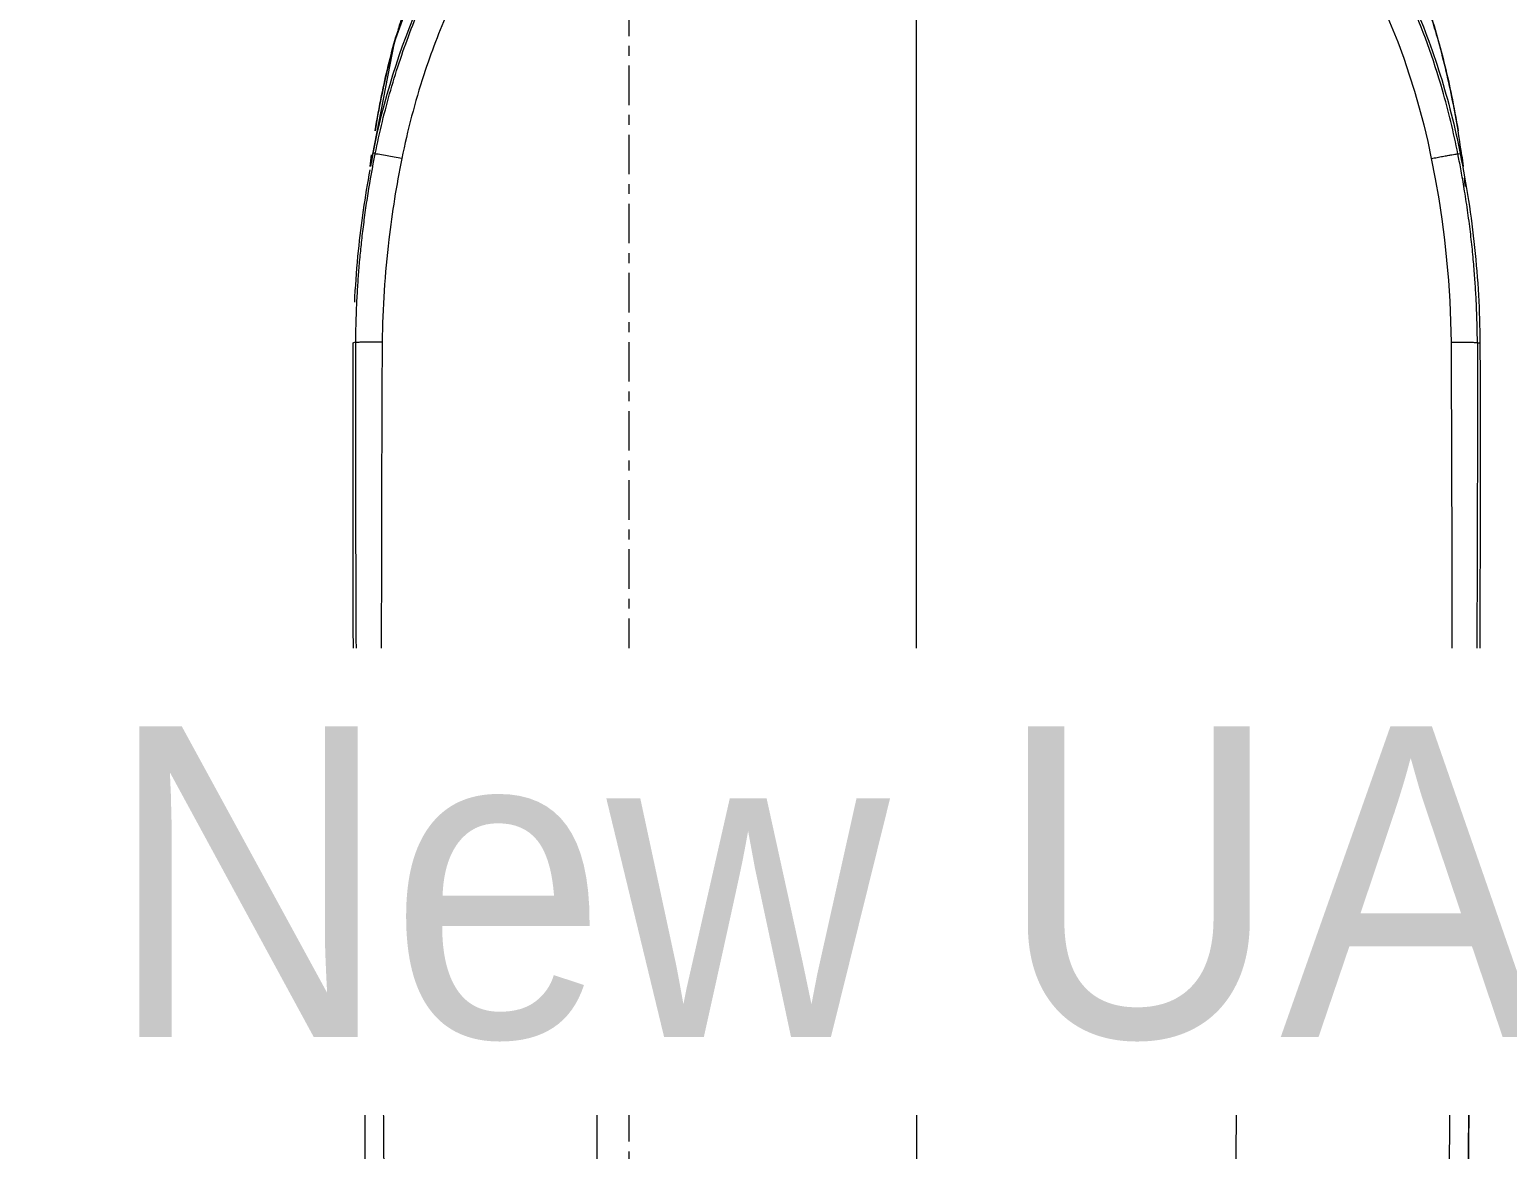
# Model space of a CAD drawing. Header units: millimetres. Extents: x -44657 to 28812, y -28146 to 16565.
# Drawn here: x -5501.4 to -5026, y -7329.2 to -6969 of the extents above; entities that cross this region are included whole.
import ezdxf

# ---------------------------------------------------------------- set-up
doc = ezdxf.new("R2010")
doc.units = ezdxf.units.MM
doc.linetypes.add('Grid Line', pattern=[22.225, 12.7, -3.175, 3.175, -3.175])
for name, color, linetype, lineweight in [('G-ANNO-TEXT', 231, 'Continuous', 5), ('G-IMPT', 8, 'Continuous', 5), ('P-SANR-FIXT', 6, 'Continuous', 5), ('S-GRID', 1, 'Continuous', 5)]:
    doc.layers.add(name, color=color, linetype=linetype, lineweight=lineweight)
doc.styles.add('Arial_6', font='arial.ttf', dxfattribs={"width": 0.9, "height": 100})

# ---------------------------------------------------------------- blocks, each defined once
blk = doc.blocks.new('GB_500_262_01_1_Abalona_WC_WH_700_Rimfree_ - GB_500_262_01_1_Abalona_WC_WH_700_Rimfree_-895928-NEW PROPOSED GROUND STOREY PLAN _White Box_')
at = {"layer": 'G-IMPT'}
blk.add_line((177.62, 268.21), (177.5, 198.72), dxfattribs=at)
at = {"layer": 'G-IMPT', "flags": 128}
for points in [[(0, 700), (30.93, 696.81), (61.22, 687.32), (90.17, 671.66), (116.67, 650.12), (138.71, 623.92), (155.48, 594.18), (168, 559.47), (175.79, 519.77), (175.8, 519.64)], [(144.15, 615.56), (159.63, 584.47), (166.9, 563.34)], [(171.86, 257.65), (171.71, 234.84), (171.38, 193.87), (170.96, 152.9), (170.49, 111.93), (170.2, 88)]]:
    blk.add_lwpolyline(points, dxfattribs=at)
at = {"layer": 'G-IMPT'}
for points, knots in [([(121.45, 645.22), (122, 644.64), (123.07, 643.5), (124.96, 641.42), (127.16, 638.92), (130.12, 635.41), (133.93, 630.62), (138.96, 623.72), (144.42, 615.31), (148.81, 607.64), (152, 601.49), (154.18, 597.03), (156.19, 592.66), (158.76, 586.72), (161.72, 579.21), (164.6, 570.89), (166.24, 565.58), (166.9, 563.34)], [0.5833333, 0.5833333, 0.5833333, 0.5833333, 0.59375, 0.6041667, 0.625, 0.6458333, 0.6666667, 0.6875, 0.7083333, 0.7291667, 0.7395833, 0.75, 0.7604167, 0.7708333, 0.7916667, 0.8125, 0.8275668, 0.8275668, 0.8275668, 0.8275668]), ([(-166.89, 563.34), (-166.24, 565.58), (-164.6, 570.9), (-161.99, 578.44), (-159.95, 583.7), (-159.04, 585.94)], [0.1724449, 0.1724449, 0.1724449, 0.1724449, 0.1875, 0.20833333, 0.22392253, 0.22392253, 0.22392253, 0.22392253]), ([(-161.02, 580.88), (-161.15, 580.53), (-162.42, 577.16), (-164.68, 570.69), (-168.46, 558.3), (-171.68, 545.08), (-173.55, 534.9), (-174.18, 531.07)], [0.7892487, 0.7892487, 0.7892487, 0.7892487, 0.7916667, 0.8125, 0.8333333, 0.875, 0.8999605, 0.8999605, 0.8999605, 0.8999605]), ([(-176.01, 518.03), (-175.82, 519.67), (-174.82, 527.67), (-172.42, 542), (-169.18, 555.4), (-167.15, 562.46), (-166.91, 563.3)], [0.07252378, 0.07252378, 0.07252378, 0.07252378, 0.08333333, 0.125, 0.16666667, 0.17235604, 0.17235604, 0.17235604, 0.17235604]), ([(166.91, 563.3), (167.15, 562.46), (169.18, 555.4), (171.77, 544.67), (173.6, 534.7), (174.19, 531.06)], [0.82764399, 0.82764399, 0.82764399, 0.82764399, 0.83333333, 0.875, 0.89895536, 0.89895536, 0.89895536, 0.89895536]), ([(174.18, 531.07), (173.55, 534.9), (171.68, 545.08), (169.23, 555.15), (167.46, 561.38)], [0.10003953, 0.10003953, 0.10003953, 0.10003953, 0.125, 0.16666667, 0.16666667, 0.16666667, 0.16666667]), ([(-177.96, 269.14), (-177.92, 260.25), (-177.64, 210.95), (-177.11, 150.58), (-176.48, 99.08), (-176.34, 88)], [0.4450569, 0.4450569, 0.4450569, 0.4450569, 0.5, 0.75, 0.8185423, 0.8185423, 0.8185423, 0.8185423]), ([(-170.19, 88), (-170.78, 136.94), (-171.44, 193.49), (-171.81, 250.04), (-171.86, 257.65)], [-0.8426816, -0.8426816, -0.8426816, -0.8426816, -0.4444444, -0.3825446, -0.3825446, -0.3825446, -0.3825446]), ([(-176.34, 88.03), (-176.47, 98.02), (-176.83, 127.64), (-177.34, 177.07), (-177.66, 218.55), (-177.79, 240.32), (-177.8, 241.98)], [0.1864385, 0.1864385, 0.1864385, 0.1864385, 0.25, 0.375, 0.5, 0.5103214, 0.5103214, 0.5103214, 0.5103214]), ([(0, 235.95), (0, 227.65), (0, 209.29), (0, 180.87), (0, 150.7), (0, 120.53), (0, 99.63), (0, 88.78), (0, 88)], [0.2416697, 0.2416697, 0.2416697, 0.2416697, 0.3333333, 0.4444444, 0.5555556, 0.6666667, 0.7777778, 0.786441, 0.786441, 0.786441, 0.786441]), ([(-102.07, 88), (-102.13, 96.46), (-102.4, 132.71), (-102.71, 180.07), (-102.9, 218.98), (-102.95, 230.1)], [-0.8067544, -0.8067544, -0.8067544, -0.8067544, -0.7222222, -0.4444444, -0.3333333, -0.3333333, -0.3333333, -0.3333333]), ([(102.95, 230.1), (102.86, 207.87), (102.67, 174.51), (102.38, 130.05), (102.2, 104.92), (102.09, 90.9), (102.07, 88)], [-0.6666667, -0.6666667, -0.6666667, -0.6666667, -0.4444444, -0.3333333, -0.2222222, -0.1932455, -0.1932455, -0.1932455, -0.1932455])]:
    blk.add_open_spline(points, degree=3, knots=knots, dxfattribs=at)
for points in [[(-175.32, 523.38), (-175.49, 522.13), (-175.65, 520.88), (-175.81, 519.63)], [(175.81, 519.63), (175.65, 520.88), (175.49, 522.13), (175.32, 523.38)], [(175.39, 522.97), (175.54, 521.85), (175.69, 520.74), (175.82, 519.63)], [(-176.53, 513.21), (-176.44, 514.1), (-176.35, 514.98), (-176.26, 515.87)], [(-176.2, 516.21), (-176.31, 515.22), (-176.42, 514.23), (-176.52, 513.24)], [(-102.95, 230.1), (-102.97, 233.65), (-102.98, 237.2), (-103, 240.75)], [(0, 240.44), (0, 239.98), (0, 239.53), (0, 239.08)], [(0, 238), (0, 237.57), (0, 237.13), (0, 236.69)], [(103, 241.81), (102.99, 237.91), (102.97, 234), (102.95, 230.1)]]:
    blk.add_open_spline(points, degree=3, dxfattribs=at)
blk = doc.blocks.new('GB_500_262_01_1_Abalona_WC_WH_700_Rimfree_ - GB_500_262_01_1_Abalona_WC_WH_700_Rimfree_-934798-NEW PROPOSED GROUND STOREY PLAN _White Box_')
at = {"extrusion": (0, 0, -1), "zscale": -1, "rotation": 180}
blk.add_blockref('GB_500_262_01_1_Abalona_WC_WH_700_Rimfree_ - GB_500_262_01_1_Abalona_WC_WH_700_Rimfree_-895928-NEW PROPOSED GROUND STOREY PLAN _White Box_', (0, 0), dxfattribs=at)
blk = doc.blocks.new('geberit-500-340-01-1-abalona-seats-roundee-cistern-seats-rfa - GB_500_3xx_01_1_Abalona_Seats-896034-NEW PROPOSED GROUND STOREY PLAN _White Box_')
at = {"layer": 'G-IMPT'}
for p, q in [((165.56, 273.44), (167.45, 273.81)), ((167.45, 273.81), (169.22, 274.14)), ((169.22, 274.14), (170.8, 274.43)), ((170.8, 274.43), (172.12, 274.66)), ((-180.39, 214.2), (-181.22, 214.21)), ((-172.08, 39.03), (-173.81, 39)), ((168.13, 21.79), (170.3, 27.3)), ((165.17, 16.7), (168.13, 21.79)), ((147.11, 2.19), (152.34, 4.82)), ((141.56, 0.29), (147.11, 2.19)), ((-103.96, -10.71), (-146.38, -5.35)), ((88, -7.88), (88, -8.74)), ((101.74, -7.32), (101.74, -7.88)), ((103.96, -10.71), (146.38, -5.35)), ((-87.5, -10.75), (-87.5, -10)), ((-87.5, -10.75), (-73.77, -10.75)), ((-73.77, -10.75), (-77.41, -10.75)), ((87.5, -10.75), (73.77, -10.75)), ((87.5, -10.55), (87.5, -10.75))]:
    blk.add_line(p, q, dxfattribs=at)
at = {"layer": 'G-IMPT', "flags": 128}
for points in [[(-150.52, 321.27), (-152.7, 316.13), (-154.75, 310.94), (-156.68, 305.7), (-158.48, 300.42), (-160.16, 295.1), (-161.7, 289.73), (-163.12, 284.33), (-164.41, 278.9), (-165.56, 273.44)], [(-174.12, 274.91), (-174.48, 274.98), (-174.85, 275.06)], [(-165.56, 273.44), (-166.82, 266.95), (-167.95, 260.44), (-168.93, 253.91), (-169.77, 247.35), (-170.48, 240.79), (-171.05, 234.2), (-171.48, 227.61), (-171.76, 221.01), (-171.91, 214.4)], [(172.12, 274.66), (173.14, 274.82), (173.82, 274.9), (174.12, 274.91)], [(-180.73, 35.16), (-180.22, 36.97), (-179.71, 38.79)], [(-176.81, 38.94), (-177.97, 38.9), (-178.86, 38.86), (-179.45, 38.82), (-179.71, 38.79)], [(-173.81, 39), (-175.4, 38.97), (-176.81, 38.94)], [(170.3, 27.3), (171.61, 33.1), (172.08, 39.03)], [(172.08, 39.03), (173.81, 39), (175.4, 38.97)], [(175.4, 38.97), (176.81, 38.94), (177.97, 38.9), (178.87, 38.86), (179.45, 38.82), (179.71, 38.79)], [(179.71, 38.79), (180.22, 36.97), (180.73, 35.16)], [(152.34, 4.82), (157.16, 8.14), (161.47, 12.12), (165.17, 16.7)], [(-141.53, -3.15), (-141.74, -2.81), (-141.85, -2.25), (-141.86, -1.5), (-141.76, -0.63), (-141.56, 0.29)], [(141.53, -3.15), (141.74, -2.81), (141.85, -2.25), (141.86, -1.5), (141.76, -0.63), (141.56, 0.29)], [(-141.53, -3.15), (-141.61, -3.44), (-141.7, -3.74), (-141.78, -4.03), (-141.87, -4.32), (-141.95, -4.62), (-142.04, -4.91)], [(141.53, -3.15), (141.61, -3.44), (141.7, -3.74), (141.78, -4.03), (141.87, -4.32), (141.95, -4.62), (142.04, -4.91), (142.12, -5.2), (142.21, -5.5), (142.29, -5.79)], [(-142.12, -5.2), (-142.21, -5.5), (-142.29, -5.79)], [(-103.92, -10.49), (-103.83, -9.54), (-103.74, -8.6)], [(-88, -9.49), (-88, -10.04), (-88, -10.25)], [(101.74, -8.44), (66.85, -11.32), (31.74, -12.5)], [(88, -9.42), (88, -10.1), (88, -10.25), (88, -10.25)], [(88, -10.25), (88, -10.04), (88, -9.49)], [(102.71, -8.39), (102.66, -7.91), (102.6, -7.44)], [(103.74, -7.39), (103.74, -8), (103.74, -8.6)], [(103.74, -8.6), (103.83, -9.54), (103.92, -10.49)], [(-88, -10.25), (-88, -10.14), (-88, -9.76)], [(-88, -10.25), (-88, -10.13), (-88, -9.8)], [(-88, -10.25), (-88, -10.25), (-88, -10.26), (-88, -10.26), (-88, -10.27), (-88, -10.27), (-88, -10.27), (-88, -10.28), (-88, -10.28), (-88, -10.29), (-88, -10.29), (-88, -10.29), (-88, -10.3), (-88, -10.3), (-88, -10.31), (-88, -10.31), (-88, -10.31), (-87.99, -10.32), (-87.99, -10.32), (-87.99, -10.33), (-87.99, -10.33), (-87.99, -10.33), (-87.99, -10.34), (-87.99, -10.34), (-87.99, -10.35), (-87.99, -10.35), (-87.99, -10.35), (-87.99, -10.36), (-87.99, -10.36), (-87.99, -10.37), (-87.98, -10.37), (-87.98, -10.37), (-87.98, -10.38), (-87.98, -10.38), (-87.98, -10.38), (-87.98, -10.39), (-87.98, -10.39), (-87.98, -10.4), (-87.98, -10.4), (-87.97, -10.4), (-87.97, -10.41), (-87.97, -10.41), (-87.97, -10.42), (-87.97, -10.42), (-87.97, -10.42), (-87.97, -10.43), (-87.96, -10.43), (-87.96, -10.43), (-87.96, -10.44), (-87.96, -10.44), (-87.96, -10.44), (-87.96, -10.45), (-87.96, -10.45), (-87.95, -10.46), (-87.95, -10.46), (-87.95, -10.46), (-87.95, -10.47), (-87.95, -10.47), (-87.94, -10.47), (-87.94, -10.48), (-87.94, -10.48), (-87.94, -10.48), (-87.94, -10.49), (-87.94, -10.49), (-87.93, -10.5), (-87.93, -10.5), (-87.93, -10.5), (-87.93, -10.51), (-87.93, -10.51), (-87.92, -10.51), (-87.92, -10.52), (-87.92, -10.52), (-87.92, -10.52), (-87.92, -10.53), (-87.91, -10.53), (-87.91, -10.53), (-87.91, -10.54), (-87.91, -10.54), (-87.9, -10.54), (-87.9, -10.55), (-87.9, -10.55), (-87.9, -10.55), (-87.89, -10.56), (-87.89, -10.56), (-87.89, -10.56), (-87.89, -10.57), (-87.88, -10.57), (-87.88, -10.57), (-87.88, -10.57), (-87.88, -10.58), (-87.87, -10.58), (-87.87, -10.58), (-87.87, -10.59), (-87.87, -10.59), (-87.86, -10.59), (-87.86, -10.6), (-87.86, -10.6), (-87.85, -10.6), (-87.85, -10.6), (-87.85, -10.61), (-87.85, -10.61), (-87.84, -10.61), (-87.84, -10.62), (-87.84, -10.62), (-87.83, -10.62), (-87.83, -10.62), (-87.83, -10.63), (-87.83, -10.63), (-87.82, -10.63), (-87.82, -10.63), (-87.82, -10.64), (-87.81, -10.64), (-87.81, -10.64), (-87.81, -10.64), (-87.8, -10.65), (-87.8, -10.65), (-87.8, -10.65), (-87.79, -10.65), (-87.79, -10.66), (-87.79, -10.66), (-87.78, -10.66), (-87.78, -10.66), (-87.78, -10.66), (-87.77, -10.67), (-87.77, -10.67), (-87.77, -10.67), (-87.76, -10.67), (-87.76, -10.68), (-87.76, -10.68), (-87.75, -10.68), (-87.75, -10.68), (-87.75, -10.68), (-87.74, -10.69), (-87.74, -10.69), (-87.74, -10.69), (-87.73, -10.69), (-87.73, -10.69), (-87.72, -10.69), (-87.72, -10.7), (-87.72, -10.7), (-87.71, -10.7), (-87.71, -10.7), (-87.71, -10.7), (-87.7, -10.7), (-87.7, -10.71), (-87.7, -10.71), (-87.69, -10.71), (-87.69, -10.71), (-87.68, -10.71), (-87.68, -10.71), (-87.68, -10.72), (-87.67, -10.72), (-87.67, -10.72), (-87.67, -10.72), (-87.66, -10.72), (-87.66, -10.72), (-87.65, -10.72), (-87.65, -10.72), (-87.65, -10.73), (-87.64, -10.73), (-87.64, -10.73), (-87.63, -10.73), (-87.63, -10.73), (-87.63, -10.73), (-87.62, -10.73), (-87.62, -10.73), (-87.62, -10.73), (-87.61, -10.74), (-87.61, -10.74), (-87.6, -10.74), (-87.6, -10.74), (-87.6, -10.74), (-87.59, -10.74), (-87.59, -10.74), (-87.58, -10.74), (-87.58, -10.74), (-87.58, -10.74), (-87.57, -10.74), (-87.57, -10.74), (-87.56, -10.75), (-87.56, -10.75), (-87.56, -10.75), (-87.55, -10.75), (-87.55, -10.75)], [(-87.55, -10.75), (-87.55, -10.75), (-87.56, -10.75), (-87.56, -10.75), (-87.56, -10.75), (-87.57, -10.74), (-87.57, -10.74), (-87.58, -10.74), (-87.58, -10.74), (-87.58, -10.74), (-87.59, -10.74), (-87.59, -10.74), (-87.6, -10.74), (-87.6, -10.74), (-87.6, -10.74), (-87.61, -10.74), (-87.61, -10.74), (-87.62, -10.74), (-87.62, -10.73), (-87.62, -10.73), (-87.63, -10.73), (-87.63, -10.73), (-87.63, -10.73), (-87.64, -10.73), (-87.64, -10.73), (-87.65, -10.73), (-87.65, -10.73), (-87.65, -10.72), (-87.66, -10.72), (-87.66, -10.72), (-87.67, -10.72), (-87.67, -10.72), (-87.67, -10.72), (-87.68, -10.72), (-87.68, -10.71), (-87.68, -10.71), (-87.69, -10.71), (-87.69, -10.71), (-87.7, -10.71), (-87.7, -10.71), (-87.7, -10.71), (-87.71, -10.7), (-87.71, -10.7), (-87.71, -10.7), (-87.72, -10.7), (-87.72, -10.7), (-87.72, -10.69), (-87.73, -10.69), (-87.73, -10.69), (-87.74, -10.69), (-87.74, -10.69), (-87.74, -10.69), (-87.75, -10.68), (-87.75, -10.68), (-87.75, -10.68), (-87.76, -10.68), (-87.76, -10.68), (-87.76, -10.67), (-87.77, -10.67), (-87.77, -10.67), (-87.77, -10.67), (-87.78, -10.67), (-87.78, -10.66), (-87.78, -10.66), (-87.79, -10.66), (-87.79, -10.66), (-87.79, -10.65), (-87.8, -10.65), (-87.8, -10.65), (-87.8, -10.65), (-87.81, -10.64), (-87.81, -10.64), (-87.81, -10.64), (-87.82, -10.64), (-87.82, -10.63), (-87.82, -10.63), (-87.83, -10.63), (-87.83, -10.63), (-87.83, -10.62), (-87.83, -10.62), (-87.84, -10.62), (-87.84, -10.62), (-87.84, -10.61), (-87.85, -10.61), (-87.85, -10.61), (-87.85, -10.6), (-87.85, -10.6), (-87.86, -10.6), (-87.86, -10.6), (-87.86, -10.59), (-87.87, -10.59), (-87.87, -10.59), (-87.87, -10.58), (-87.87, -10.58), (-87.88, -10.58), (-87.88, -10.58), (-87.88, -10.57), (-87.88, -10.57), (-87.89, -10.57), (-87.89, -10.56), (-87.89, -10.56), (-87.89, -10.56), (-87.9, -10.55), (-87.9, -10.55), (-87.9, -10.55), (-87.9, -10.54), (-87.91, -10.54), (-87.91, -10.54), (-87.91, -10.53), (-87.91, -10.53), (-87.92, -10.53), (-87.92, -10.52), (-87.92, -10.52), (-87.92, -10.52), (-87.92, -10.51), (-87.93, -10.51), (-87.93, -10.51), (-87.93, -10.5), (-87.93, -10.5), (-87.93, -10.5), (-87.94, -10.49), (-87.94, -10.49), (-87.94, -10.49), (-87.94, -10.48), (-87.94, -10.48), (-87.94, -10.47), (-87.95, -10.47), (-87.95, -10.47), (-87.95, -10.46), (-87.95, -10.46), (-87.95, -10.46), (-87.96, -10.45), (-87.96, -10.45), (-87.96, -10.45), (-87.96, -10.44), (-87.96, -10.44), (-87.96, -10.43), (-87.96, -10.43), (-87.97, -10.43), (-87.97, -10.42), (-87.97, -10.42), (-87.97, -10.42), (-87.97, -10.41), (-87.97, -10.41), (-87.97, -10.4), (-87.98, -10.4), (-87.98, -10.4), (-87.98, -10.39), (-87.98, -10.39), (-87.98, -10.38), (-87.98, -10.38), (-87.98, -10.38), (-87.98, -10.37), (-87.98, -10.37), (-87.99, -10.37), (-87.99, -10.36), (-87.99, -10.36), (-87.99, -10.35), (-87.99, -10.35), (-87.99, -10.35), (-87.99, -10.34), (-87.99, -10.34), (-87.99, -10.33), (-87.99, -10.33), (-87.99, -10.33), (-87.99, -10.32), (-87.99, -10.32), (-88, -10.31), (-88, -10.31), (-88, -10.31), (-88, -10.3), (-88, -10.3), (-88, -10.29), (-88, -10.29), (-88, -10.29), (-88, -10.28), (-88, -10.28), (-88, -10.27), (-88, -10.27), (-88, -10.27), (-88, -10.26), (-88, -10.26), (-88, -10.25), (-88, -10.25)], [(-31.76, -12.5), (-31.75, -11.77), (-31.74, -11.04)], [(0, -12.8), (0, -12.06), (0, -11.32)], [(31.74, -11.04), (31.75, -11.77), (31.76, -12.5)], [(87.5, -10.01), (87.5, -10.56), (87.5, -10.75)], [(87.5, -10.75), (87.5, -10.75), (87.51, -10.75), (87.51, -10.75), (87.52, -10.75), (87.52, -10.75), (87.52, -10.75), (87.53, -10.75), (87.53, -10.75), (87.54, -10.75), (87.54, -10.75), (87.54, -10.75), (87.55, -10.75), (87.55, -10.75), (87.56, -10.75), (87.56, -10.75), (87.56, -10.75), (87.57, -10.74), (87.57, -10.74), (87.58, -10.74), (87.58, -10.74), (87.58, -10.74), (87.59, -10.74), (87.59, -10.74), (87.6, -10.74), (87.6, -10.74), (87.6, -10.74), (87.61, -10.74), (87.61, -10.74), (87.62, -10.73), (87.62, -10.73), (87.62, -10.73), (87.63, -10.73), (87.63, -10.73), (87.63, -10.73), (87.64, -10.73), (87.64, -10.73), (87.65, -10.73), (87.65, -10.72), (87.65, -10.72), (87.66, -10.72), (87.66, -10.72), (87.67, -10.72), (87.67, -10.72), (87.67, -10.72), (87.68, -10.72), (87.68, -10.71), (87.68, -10.71), (87.69, -10.71), (87.69, -10.71), (87.7, -10.71), (87.7, -10.71), (87.7, -10.7), (87.71, -10.7), (87.71, -10.7), (87.71, -10.7), (87.72, -10.7), (87.72, -10.7), (87.72, -10.69), (87.73, -10.69), (87.73, -10.69), (87.74, -10.69), (87.74, -10.69), (87.74, -10.69), (87.75, -10.68), (87.75, -10.68), (87.75, -10.68), (87.76, -10.68), (87.76, -10.68), (87.76, -10.67), (87.77, -10.67), (87.77, -10.67), (87.77, -10.67), (87.78, -10.66), (87.78, -10.66), (87.78, -10.66), (87.79, -10.66), (87.79, -10.66), (87.79, -10.65), (87.8, -10.65), (87.8, -10.65), (87.8, -10.65), (87.81, -10.64), (87.81, -10.64), (87.81, -10.64), (87.82, -10.64), (87.82, -10.63), (87.82, -10.63), (87.83, -10.63), (87.83, -10.63), (87.83, -10.62), (87.83, -10.62), (87.84, -10.62), (87.84, -10.62), (87.84, -10.61), (87.85, -10.61), (87.85, -10.61), (87.85, -10.6), (87.85, -10.6), (87.86, -10.6), (87.86, -10.6), (87.86, -10.59), (87.87, -10.59), (87.87, -10.59), (87.87, -10.58), (87.87, -10.58), (87.88, -10.58), (87.88, -10.57), (87.88, -10.57), (87.88, -10.57), (87.89, -10.57), (87.89, -10.56), (87.89, -10.56), (87.89, -10.56), (87.9, -10.55), (87.9, -10.55), (87.9, -10.55), (87.9, -10.54), (87.91, -10.54), (87.91, -10.54), (87.91, -10.53), (87.91, -10.53), (87.92, -10.53), (87.92, -10.52), (87.92, -10.52), (87.92, -10.52), (87.92, -10.51), (87.93, -10.51), (87.93, -10.51), (87.93, -10.5), (87.93, -10.5), (87.93, -10.5), (87.94, -10.49), (87.94, -10.49), (87.94, -10.48), (87.94, -10.48), (87.94, -10.48), (87.94, -10.47), (87.95, -10.47), (87.95, -10.47), (87.95, -10.46), (87.95, -10.46), (87.95, -10.46), (87.96, -10.45), (87.96, -10.45), (87.96, -10.44), (87.96, -10.44), (87.96, -10.44), (87.96, -10.43), (87.96, -10.43), (87.97, -10.43), (87.97, -10.42), (87.97, -10.42), (87.97, -10.42), (87.97, -10.41), (87.97, -10.41), (87.97, -10.4), (87.98, -10.4), (87.98, -10.4), (87.98, -10.39), (87.98, -10.39), (87.98, -10.38), (87.98, -10.38), (87.98, -10.38), (87.98, -10.37), (87.98, -10.37), (87.99, -10.37), (87.99, -10.36), (87.99, -10.36), (87.99, -10.35), (87.99, -10.35), (87.99, -10.35), (87.99, -10.34), (87.99, -10.34), (87.99, -10.33), (87.99, -10.33), (87.99, -10.33), (87.99, -10.32), (87.99, -10.32), (88, -10.31), (88, -10.31), (88, -10.31), (88, -10.3), (88, -10.3), (88, -10.29), (88, -10.29), (88, -10.29), (88, -10.28), (88, -10.28), (88, -10.27), (88, -10.27), (88, -10.27), (88, -10.26), (88, -10.26), (88, -10.25), (88, -10.25)], [(88, -10.25), (88, -10.25), (88, -10.26), (88, -10.26), (88, -10.27), (88, -10.27), (88, -10.27), (88, -10.28), (88, -10.28), (88, -10.29), (88, -10.29), (88, -10.29), (88, -10.3), (88, -10.3), (88, -10.31), (88, -10.31), (88, -10.31), (87.99, -10.32), (87.99, -10.32), (87.99, -10.33), (87.99, -10.33), (87.99, -10.33), (87.99, -10.34), (87.99, -10.34), (87.99, -10.35), (87.99, -10.35), (87.99, -10.35), (87.99, -10.36), (87.99, -10.36), (87.99, -10.37), (87.98, -10.37), (87.98, -10.37), (87.98, -10.38), (87.98, -10.38), (87.98, -10.38), (87.98, -10.39), (87.98, -10.39), (87.98, -10.4), (87.98, -10.4), (87.97, -10.4), (87.97, -10.41), (87.97, -10.41), (87.97, -10.42), (87.97, -10.42), (87.97, -10.42), (87.97, -10.43), (87.96, -10.43), (87.96, -10.43), (87.96, -10.44), (87.96, -10.44), (87.96, -10.45), (87.96, -10.45), (87.96, -10.45), (87.95, -10.46), (87.95, -10.46), (87.95, -10.46), (87.95, -10.47), (87.95, -10.47), (87.94, -10.47), (87.94, -10.48), (87.94, -10.48), (87.94, -10.49), (87.94, -10.49), (87.94, -10.49), (87.93, -10.5), (87.93, -10.5), (87.93, -10.5), (87.93, -10.51), (87.93, -10.51), (87.92, -10.51), (87.92, -10.52), (87.92, -10.52), (87.92, -10.52), (87.92, -10.53), (87.91, -10.53), (87.91, -10.53), (87.91, -10.54), (87.91, -10.54), (87.9, -10.54), (87.9, -10.55), (87.9, -10.55), (87.9, -10.55), (87.89, -10.56), (87.89, -10.56), (87.89, -10.56), (87.89, -10.57), (87.88, -10.57), (87.88, -10.57), (87.88, -10.58), (87.88, -10.58), (87.87, -10.58), (87.87, -10.58), (87.87, -10.59), (87.87, -10.59), (87.86, -10.59), (87.86, -10.6), (87.86, -10.6), (87.85, -10.6), (87.85, -10.6), (87.85, -10.61), (87.85, -10.61), (87.84, -10.61), (87.84, -10.62), (87.84, -10.62), (87.83, -10.62), (87.83, -10.62), (87.83, -10.63), (87.83, -10.63), (87.82, -10.63), (87.82, -10.63), (87.82, -10.64), (87.81, -10.64), (87.81, -10.64), (87.81, -10.64), (87.8, -10.65), (87.8, -10.65), (87.8, -10.65), (87.79, -10.65), (87.79, -10.66), (87.79, -10.66), (87.78, -10.66), (87.78, -10.66), (87.78, -10.67), (87.77, -10.67), (87.77, -10.67), (87.77, -10.67), (87.76, -10.67), (87.76, -10.68), (87.76, -10.68), (87.75, -10.68), (87.75, -10.68), (87.75, -10.68), (87.74, -10.69), (87.74, -10.69), (87.74, -10.69), (87.73, -10.69), (87.73, -10.69), (87.72, -10.69), (87.72, -10.7), (87.72, -10.7), (87.71, -10.7), (87.71, -10.7), (87.71, -10.7), (87.7, -10.71), (87.7, -10.71), (87.7, -10.71), (87.69, -10.71), (87.69, -10.71), (87.68, -10.71), (87.68, -10.71), (87.68, -10.72), (87.67, -10.72), (87.67, -10.72), (87.67, -10.72), (87.66, -10.72), (87.66, -10.72), (87.65, -10.72), (87.65, -10.73), (87.65, -10.73), (87.64, -10.73), (87.64, -10.73), (87.63, -10.73), (87.63, -10.73), (87.63, -10.73), (87.62, -10.73), (87.62, -10.73), (87.62, -10.74), (87.61, -10.74), (87.61, -10.74), (87.6, -10.74), (87.6, -10.74), (87.6, -10.74), (87.59, -10.74), (87.59, -10.74), (87.58, -10.74), (87.58, -10.74), (87.58, -10.74), (87.57, -10.74), (87.57, -10.74), (87.56, -10.75), (87.56, -10.75), (87.56, -10.75), (87.55, -10.75), (87.55, -10.75), (87.54, -10.75), (87.54, -10.75), (87.54, -10.75), (87.53, -10.75), (87.53, -10.75), (87.52, -10.75), (87.52, -10.75), (87.52, -10.75), (87.51, -10.75), (87.51, -10.75), (87.5, -10.75), (87.5, -10.75)], [(88, -9.52), (88, -10.06), (88, -10.25)], [(88, -9.55), (88, -9.99), (88, -10.21), (88, -10.25)]]:
    blk.add_lwpolyline(points, dxfattribs=at)
at = {"layer": 'G-IMPT'}
for centre, radius, start, end in [((-61.88, 228.46), 241.27, 11.1356, 23.55), ((-25.01, 709.12), 721.65, 263.89659, 269.46404), ((-0.42, 1628.85), 1641.65, 268.90589, 270.01455), ((0.42, 1628.85), 1641.65, 269.98545, 271.0934)]:
    blk.add_arc(centre, radius, start, end, dxfattribs=at)
for points, knots in [([(0, -8.31), (0, 4.49), (0, 23.92), (0, 49.66), (0, 75.44), (0, 101.17), (0, 126.99), (0, 146.25), (0, 165.61), (0, 191.31), (0, 223.52), (0, 262.11), (0, 300.71), (0, 326.36), (0, 339.25)], [0, 0, 0, 0, 0.111111, 0.166667, 0.222222, 0.333333, 0.388889, 0.444444, 0.5, 0.555556, 0.666667, 0.777778, 0.888889, 1, 1, 1, 1]), ([(-174.12, 274.91), (-172.75, 281.91), (-168.59, 299.07), (-162.72, 315.28), (-158.67, 324.59)], [0, 0, 0, 0, 0.4, 1, 1, 1, 1]), ([(150.52, 321.27), (153.51, 314.46), (159.49, 298.79), (163.75, 282.56), (165.56, 273.44)], [0, 0, 0, 0, 0.444444, 1, 1, 1, 1]), ([(174.12, 274.91), (172.75, 281.91), (170.25, 292.21), (167.14, 302.16), (166.04, 305.43)], [0, 0, 0, 0, 0.4, 0.6, 0.6, 0.6, 0.6]), ([(-180.39, 214.2), (-180.38, 216.42), (-180.32, 219.66), (-180.19, 223.79), (-180.06, 226.82), (-179.91, 229.67), (-179.75, 232.35), (-179.57, 235.04), (-179.27, 238.86), (-178.89, 243.09), (-178.42, 247.45), (-178.04, 250.73), (-177.59, 254.19), (-177.09, 257.8), (-176.56, 261.33), (-176.03, 264.55), (-175.54, 267.43), (-174.88, 271.04), (-174.42, 273.44), (-174.12, 274.91)], [0, 0, 0, 0, 0.1, 0.15, 0.2, 0.25, 0.3, 0.35, 0.4, 0.5, 0.55, 0.6, 0.65, 0.7, 0.75, 0.8, 0.85, 0.9, 1, 1, 1, 1]), ([(165.56, 273.44), (167.33, 264.81), (170.5, 245.22), (171.78, 225.41), (171.91, 214.4)], [0, 0, 0, 0, 0.444444, 1, 1, 1, 1]), ([(174.85, 275.06), (175.03, 274.18), (175.3, 272.79), (175.57, 271.4), (175.67, 270.89)], [0, 0, 0, 0, 0.5, 0.792731, 0.792731, 0.792731, 0.792731]), ([(180.01, 227.82), (179.95, 228.84), (179.85, 230.8), (179.67, 233.53), (179.48, 236.18), (179.19, 239.81), (178.76, 244.38), (178.35, 248.08), (178.12, 250.02)], [0.2, 0.2, 0.2, 0.2, 0.25, 0.3, 0.35, 0.4, 0.5, 0.6, 0.6, 0.6, 0.6]), ([(179.6, 243.76), (180.1, 238.85), (180.53, 233.34), (180.81, 227.82), (180.84, 227.22)], [0, 0, 0, 0, 0.5, 0.560055, 0.560055, 0.560055, 0.560055]), ([(180.39, 214.2), (180.38, 216.68), (180.31, 220.25), (180.15, 224.68), (180.06, 226.8), (180.01, 227.82)], [0, 0, 0, 0, 0.1, 0.15, 0.2, 0.2, 0.2, 0.2]), ([(-171.91, 214.4), (-172.36, 214.41), (-173.24, 214.42), (-174.53, 214.41), (-175.74, 214.37), (-176.85, 214.33), (-177.84, 214.34), (-178.69, 214.34), (-179.39, 214.32), (-180.09, 214.27), (-180.35, 214.23), (-180.39, 214.2)], [0, 0, 0, 0, 0.1, 0.2, 0.3, 0.4, 0.5, 0.6, 0.7, 0.8, 1, 1, 1, 1]), ([(-171.91, 214.4), (-171.95, 211.51), (-171.96, 207.64), (-171.97, 203.45), (-171.98, 200.68), (-171.99, 198.69), (-171.99, 197.39), (-172, 196.22), (-172, 194.72), (-172.01, 192.58), (-172.03, 189.45), (-172.04, 186.35), (-172.04, 184.39), (-172.05, 183.22), (-172.05, 182.24), (-172.06, 181.33), (-172.06, 180.25), (-172.06, 178.8), (-172.07, 176.98), (-172.08, 174.87), (-172.08, 172.26), (-172.09, 169.23), (-172.11, 164.79), (-172.12, 159.38), (-172.13, 152.6), (-172.14, 146.97), (-172.15, 141.9), (-172.16, 137.65), (-172.16, 134.41), (-172.17, 131), (-172.17, 126.14), (-172.18, 119.74), (-172.18, 113.32), (-172.18, 108.4), (-172.18, 104.34), (-172.18, 99.94), (-172.18, 93.53), (-172.17, 85.92), (-172.16, 77.11), (-172.15, 65.88), (-172.12, 52.87), (-172.09, 43.47), (-172.08, 39.03)], [0, 0, 0, 0, 0.045455, 0.068182, 0.090909, 0.113636, 0.136364, 0.159091, 0.181818, 0.204545, 0.227273, 0.272727, 0.295455, 0.318182, 0.340909, 0.352273, 0.363636, 0.386364, 0.409091, 0.431818, 0.454545, 0.477273, 0.5, 0.545455, 0.568182, 0.590909, 0.613636, 0.625, 0.636364, 0.647727, 0.659091, 0.681818, 0.704545, 0.715909, 0.727273, 0.744318, 0.761364, 0.795455, 0.829545, 0.863636, 0.931818, 1, 1, 1, 1]), ([(171.91, 214.4), (172.36, 214.41), (173.24, 214.42), (174.53, 214.41), (175.74, 214.38), (176.85, 214.33), (177.84, 214.34), (178.69, 214.34), (179.39, 214.32), (180.09, 214.27), (180.35, 214.23), (180.39, 214.2)], [0, 0, 0, 0, 0.1, 0.2, 0.3, 0.4, 0.5, 0.6, 0.7, 0.8, 1, 1, 1, 1]), ([(171.91, 214.4), (171.93, 211.52), (171.95, 207.65), (171.97, 203.45), (171.98, 200.68), (171.99, 198.68), (171.99, 197.38), (172, 196.22), (172, 194.72), (172.01, 192.58), (172.03, 189.45), (172.04, 186.35), (172.04, 184.39), (172.05, 183.21), (172.05, 182.24), (172.06, 181.33), (172.06, 180.25), (172.06, 178.8), (172.07, 176.97), (172.08, 174.86), (172.08, 172.26), (172.09, 169.23), (172.11, 164.77), (172.12, 159.37), (172.13, 152.62), (172.14, 146.98), (172.15, 141.9), (172.16, 137.65), (172.16, 134.41), (172.17, 131.01), (172.17, 126.17), (172.18, 119.78), (172.18, 113.35), (172.18, 108.42), (172.18, 104.34), (172.18, 99.94), (172.18, 93.53), (172.17, 85.93), (172.16, 77.1), (172.15, 65.88), (172.12, 52.86), (172.09, 43.46), (172.08, 39.03)], [0, 0, 0, 0, 0.045455, 0.068182, 0.090909, 0.113636, 0.136364, 0.159091, 0.181818, 0.204545, 0.227273, 0.272727, 0.295455, 0.318182, 0.340909, 0.352273, 0.363636, 0.386364, 0.409091, 0.431818, 0.454545, 0.477273, 0.5, 0.545455, 0.568182, 0.590909, 0.613636, 0.625, 0.636364, 0.647727, 0.659091, 0.681818, 0.704545, 0.715909, 0.727273, 0.744318, 0.761364, 0.795455, 0.829545, 0.863636, 0.931818, 1, 1, 1, 1]), ([(180.28, 136.24), (180.32, 145.99), (180.35, 158.98), (180.37, 171.98), (180.38, 175.22)], [0.5555556, 0.5555556, 0.5555556, 0.5555556, 0.7222222, 0.7777778, 0.7777778, 0.7777778, 0.7777778]), ([(-180.21, 116.75), (-180.18, 110.26), (-180.11, 97.26), (-180.04, 84.27), (-180, 77.77)], [0.5555556, 0.5555556, 0.5555556, 0.5555556, 0.6666667, 0.7777777, 0.7777777, 0.7777777, 0.7777777]), ([(-179.71, 38.79), (-179.7, 37.77), (-179.61, 35.74), (-179.15, 31.68), (-178.49, 28.67), (-177.9, 26.72)], [0, 0, 0, 0, 0.05, 0.1, 0.2, 0.2, 0.2, 0.2]), ([(179.71, 38.79), (179.67, 34.74), (178.76, 28.56), (175.89, 20.99), (172.43, 14.77), (168.26, 9.66), (163.57, 5.59), (159.73, 2.93), (155.58, 0.68), (149.58, -1.74), (144.76, -2.81), (141.53, -3.15)], [0, 0, 0, 0, 0.2, 0.3, 0.4, 0.55, 0.625, 0.7, 0.775, 0.85, 1, 1, 1, 1]), ([(-170.3, 27.3), (-170.01, 26.36), (-169.35, 24.49), (-168.56, 22.68), (-168.13, 21.8)], [-0.7777778, -0.7777778, -0.7777778, -0.7777778, -0.7222222, -0.6666667, -0.6666667, -0.6666667, -0.6666667]), ([(-165.16, 16.7), (-164.04, 15.08), (-160.34, 10.48), (-155.7, 6.81), (-152.34, 4.82)], [-0.5555555, -0.5555555, -0.5555555, -0.5555555, -0.4444444, -0.2222222, -0.2222222, -0.2222222, -0.2222222]), ([(-146.38, -5.35), (-147.49, -5.18), (-149.84, -4.73), (-152.77, -3.9), (-155.17, -3.04), (-156.95, -2.3), (-158.71, -1.46), (-161.02, -0.21), (-162.7, 0.91), (-163.81, 1.7)], [0.1828669, 0.1828669, 0.1828669, 0.1828669, 0.3333333, 0.5, 0.5833333, 0.6666667, 0.75, 0.8333333, 1, 1, 1, 1]), ([(-141.56, 0.29), (-140.34, 0.05), (-138.25, -0.33), (-134.91, -0.85), (-133.04, -1.12), (-132.08, -1.25)], [0, 0, 0, 0, 0.0833333, 0.125, 0.1666667, 0.1666667, 0.1666667, 0.1666667]), ([(141.56, 0.29), (140.36, 0), (138.27, -0.44), (134.93, -0.92), (132.11, -1.27), (129.13, -1.63), (125.97, -2), (122.41, -2.41), (118.33, -2.86), (113.39, -3.38), (107.8, -3.94), (102.93, -4.4), (99.06, -4.74), (96.25, -4.98), (93.45, -5.22), (89.61, -5.52), (84.75, -5.89), (79.04, -6.28), (73.64, -6.61), (68.98, -6.87), (64.8, -7.09), (60.58, -7.28), (55.76, -7.48), (50.25, -7.67), (42.55, -7.89), (36.2, -8), (31.74, -8.03)], [0, 0, 0, 0, 0.083333, 0.125, 0.166667, 0.208333, 0.25, 0.291667, 0.333333, 0.375, 0.416667, 0.458333, 0.479167, 0.5, 0.520833, 0.541667, 0.583333, 0.625, 0.666667, 0.708333, 0.75, 0.791667, 0.833333, 0.875, 0.916667, 1, 1, 1, 1]), ([(142.29, -5.79), (143.79, -5.7), (146.81, -5.36), (150.52, -4.56), (153.45, -3.67), (155.62, -2.87), (157.76, -1.94), (160.54, -0.51), (162.53, 0.77), (163.81, 1.71)], [0, 0, 0, 0, 0.2, 0.4, 0.5, 0.6, 0.7, 0.8, 1, 1, 1, 1]), ([(-31.74, -11.04), (-44.03, -10.94), (-64.51, -10.3), (-89, -8.65), (-105.27, -7.21), (-115.41, -6.19), (-123.5, -5.29), (-128.54, -4.7), (-132.56, -4.21), (-136.58, -3.71), (-139.58, -3.35), (-141.53, -3.15)], [-1, -1, -1, -1, -0.666667, -0.444444, -0.333333, -0.222222, -0.166667, -0.111111, -0.083333, -0.055556, 0, 0, 0, 0]), ([(-132.08, -1.25), (-131.12, -1.38), (-129.14, -1.65), (-125.98, -2.04), (-122.41, -2.46), (-118.33, -2.9), (-113.4, -3.39), (-107.8, -3.91), (-102.93, -4.35), (-99.06, -4.69), (-96.25, -4.93), (-93.45, -5.16), (-89.61, -5.48), (-84.75, -5.86), (-79.04, -6.29), (-75.44, -6.53), (-73.77, -6.63)], [0.1666667, 0.1666667, 0.1666667, 0.1666667, 0.2083333, 0.25, 0.2916667, 0.3333333, 0.375, 0.4166667, 0.4583333, 0.4791667, 0.5, 0.5208333, 0.5416667, 0.5833333, 0.625, 0.6666667, 0.6666667, 0.6666667, 0.6666667]), ([(124.34, -5.19), (124.7, -5.15), (126.14, -4.98), (127.58, -4.81), (128.66, -4.68)], [0.5555556, 0.5555556, 0.5555556, 0.5555556, 0.5833333, 0.6666667, 0.6666667, 0.6666667, 0.6666667]), ([(128.66, -4.68), (129.38, -4.6), (131.9, -4.29), (136.22, -3.76), (139.79, -3.33), (141.53, -3.15)], [0.6666667, 0.6666667, 0.6666667, 0.6666667, 0.7222222, 0.8611111, 1, 1, 1, 1]), ([(-104, -9.39), (-104, -9.42), (-103.98, -9.82), (-103.97, -10.28), (-103.96, -10.71)], [0.8626996, 0.8626996, 0.8626996, 0.8626996, 0.875, 1, 1, 1, 1]), ([(-55.64, -7.46), (-53.92, -7.52), (-50.25, -7.63), (-42.54, -7.83), (-36.2, -7.96), (-31.73, -8.03)], [0.8333333, 0.8333333, 0.8333333, 0.8333333, 0.875, 0.9166667, 1, 1, 1, 1]), ([(-31.74, -8.03), (-31.74, -8.48), (-31.75, -9.2), (-31.75, -10), (-31.75, -10.65), (-31.75, -10.96), (-31.74, -11.04)], [-1, -1, -1, -1, -0.666667, -0.5, -0.333333, 0, 0, 0, 0]), ([(0, -8.31), (-4.7, -8.31), (-15.28, -8.27), (-25.86, -8.13), (-31.74, -8.03)], [0, 0, 0, 0, 0.444444, 1, 1, 1, 1]), ([(31.74, -8.03), (27.04, -8.11), (16.46, -8.26), (5.88, -8.31), (0, -8.31)], [0, 0, 0, 0, 0.444444, 1, 1, 1, 1]), ([(0, -8.31), (0, -8.76), (0, -9.48), (0, -10.28), (0, -10.93), (0, -11.23), (0, -11.32)], [-1, -1, -1, -1, -0.666667, -0.5, -0.333333, 0, 0, 0, 0]), ([(102.6, -7.44), (94.77, -8.15), (81.68, -9.19), (63.3, -10.22), (50.16, -10.71), (39.64, -10.95), (34.37, -11.02), (31.74, -11.04)], [-1, -1, -1, -1, -0.666667, -0.444444, -0.222222, -0.111111, 0, 0, 0, 0]), ([(31.74, -8.03), (31.74, -8.48), (31.75, -9.2), (31.75, -10), (31.75, -10.65), (31.75, -10.96), (31.74, -11.04)], [0, 0, 0, 0, 0.333333, 0.5, 0.666667, 1, 1, 1, 1]), ([(102.71, -8.39), (102.96, -8.39), (103.25, -8.4), (103.51, -8.45), (103.68, -8.51), (103.74, -8.56), (103.74, -8.6)], [0, 0, 0, 0, 0.4, 0.55, 0.7, 1, 1, 1, 1]), ([(104.07, -6.99), (104.07, -7.05), (104.07, -7.15), (104.07, -7.33), (104.06, -7.51), (104.06, -7.7), (104.05, -7.85), (104.04, -8), (104.04, -8.15), (104.03, -8.29), (104.03, -8.42), (104.02, -8.49), (104.02, -8.53)], [0.5, 0.5, 0.5, 0.5, 0.515625, 0.53125, 0.5625, 0.59375, 0.625, 0.65625, 0.6875, 0.71875, 0.734375, 0.75, 0.75, 0.75, 0.75]), ([(105.62, -8.27), (105.63, -8.21), (105.64, -7.97), (105.66, -7.49), (105.67, -7.02), (105.68, -6.77)], [0.4820212, 0.4820212, 0.4820212, 0.4820212, 0.5, 0.55, 0.6, 0.6, 0.6, 0.6]), ([(-31.74, -11.04), (-30.22, -11.06), (-28.09, -11.1), (-25.57, -11.14), (-23.81, -11.16), (-22.3, -11.18), (-21.01, -11.19), (-19.79, -11.21), (-18.92, -11.22), (-18.47, -11.22)], [0, 0, 0, 0, 0.1, 0.15, 0.2, 0.25, 0.3, 0.35, 0.4, 0.4, 0.4, 0.4]), ([(-18.47, -11.22), (-18.03, -11.23), (-17.1, -11.24), (-15.29, -11.25), (-13.87, -11.26), (-12.84, -11.27)], [0.4, 0.4, 0.4, 0.4, 0.45, 0.5, 0.6, 0.6, 0.6, 0.6]), ([(12.78, -11.98), (13.83, -11.97), (15.36, -11.96), (16.89, -11.94), (17.37, -11.93)], [0.4008895, 0.4008895, 0.4008895, 0.4008895, 0.5, 0.5451967, 0.5451967, 0.5451967, 0.5451967]), ([(16.6, -11.24), (17.84, -11.23), (21.72, -11.19), (27.55, -11.11), (31.74, -11.04)], [0, 0, 0, 0, 0.4, 1, 1, 1, 1]), ([(103.96, -10.71), (104.31, -10.67), (104.75, -10.58), (105.12, -10.39), (105.3, -10.26), (105.37, -10.19), (105.4, -10.15)], [0, 0, 0, 0, 0.1, 0.15, 0.175, 0.2, 0.2, 0.2, 0.2])]:
    blk.add_open_spline(points, degree=3, knots=knots, dxfattribs=at)
for points in [[(-159.3, 324.86), (-162.76, 316.91), (-168.87, 300.55), (-173.17, 283.6), (-174.85, 275.06)], [(166.04, 305.43), (163.84, 311.99), (161.37, 318.38), (158.67, 324.59)], [(-174.85, 275.06), (-176.87, 265.08), (-179.98, 244.86), (-181.13, 224.41), (-181.22, 214.21)], [(-169.22, 274.14), (-169.78, 274.25), (-170.84, 274.44), (-172.17, 274.67), (-173.2, 274.83), (-173.88, 274.92), (-174.08, 274.92), (-174.12, 274.91)], [(-165.56, 273.44), (-166.2, 273.56), (-167.47, 273.81), (-168.66, 274.04), (-169.22, 274.14)], [(174.12, 274.91), (174.22, 275.03), (174.33, 275.1), (174.46, 275.12)], [(176.41, 262.24), (175.74, 266.41), (174.98, 270.62), (174.12, 274.91)], [(175.87, 269.8), (176.67, 265.48), (178.09, 256.83), (179.16, 248.12), (179.6, 243.76)], [(178.12, 250.02), (177.88, 251.96), (177.36, 256.01), (176.74, 260.16), (176.41, 262.24)], [(-181.22, 214.21), (-181.26, 194.31), (-181.28, 154.53), (-181.11, 94.85), (-180.88, 55.05), (-180.73, 35.16)], [(-180.39, 214.2), (-180.4, 207.71), (-180.4, 201.21), (-180.4, 194.71)], [(181.22, 214.21), (181.08, 214.3), (180.81, 214.38), (180.53, 214.29), (180.39, 214.2)], [(180.4, 194.72), (180.4, 201.21), (180.4, 207.71), (180.39, 214.2)], [(180.73, 35.16), (180.88, 55.05), (181.11, 94.84), (181.28, 154.53), (181.26, 194.32), (181.22, 214.21)], [(-180.4, 194.71), (-180.39, 188.21), (-180.39, 181.72), (-180.38, 175.22)], [(180.38, 175.22), (180.39, 181.72), (180.39, 188.22), (180.4, 194.72)], [(-180.38, 175.22), (-180.36, 162.23), (-180.33, 149.24), (-180.28, 136.24)], [(-180.28, 136.24), (-180.26, 129.75), (-180.24, 123.25), (-180.21, 116.75)], [(180.21, 116.75), (180.24, 123.25), (180.26, 129.75), (180.28, 136.24)], [(180, 77.77), (180.08, 90.77), (180.15, 103.76), (180.21, 116.75)], [(-180, 77.77), (-179.96, 71.27), (-179.91, 64.78), (-179.86, 58.28)], [(179.86, 58.28), (179.91, 64.78), (179.96, 71.27), (180, 77.77)], [(-179.86, 58.28), (-179.82, 51.78), (-179.77, 45.29), (-179.71, 38.79)], [(179.71, 38.79), (179.77, 45.29), (179.82, 51.78), (179.86, 58.28)], [(-172.08, 39.03), (-172.07, 37.04), (-171.92, 35.05), (-171.62, 33.09)], [(-180.73, 35.16), (-180.73, 34.37), (-180.68, 32.79), (-180.54, 31.22), (-180.46, 30.44)], [(180.46, 30.44), (180.54, 31.22), (180.68, 32.79), (180.73, 34.37), (180.73, 35.16)], [(-180.46, 30.44), (-180.04, 26.69), (-178.23, 19.33), (-174.56, 12.97), (-172.4, 10.18)], [(-171.62, 33.09), (-171.33, 31.13), (-170.88, 29.19), (-170.3, 27.3)], [(172.4, 10.18), (174.56, 12.97), (178.23, 19.33), (180.04, 26.69), (180.46, 30.44)], [(-177.9, 26.72), (-176.74, 22.82), (-175.03, 19.12), (-172.81, 15.73)], [(-168.13, 21.8), (-167.27, 20.03), (-166.27, 18.32), (-165.16, 16.7)], [(-172.81, 15.73), (-170.6, 12.35), (-167.88, 9.27), (-164.73, 6.62)], [(-172.4, 10.18), (-171.33, 8.78), (-169, 6.1), (-166.32, 3.68), (-164.91, 2.55)], [(164.91, 2.55), (166.32, 3.68), (169, 6.1), (171.33, 8.78), (172.4, 10.18)], [(-164.73, 6.62), (-161.57, 3.98), (-154.38, -0.45), (-145.93, -2.66), (-141.53, -3.15)], [(-152.34, 4.82), (-150.66, 3.82), (-148.91, 2.94), (-147.11, 2.19)], [(-164.91, 2.55), (-164.72, 2.41), (-164.54, 2.26), (-164.36, 2.12)], [(-147.11, 2.19), (-145.3, 1.43), (-143.45, 0.8), (-141.56, 0.29)], [(164.36, 2.12), (164.54, 2.26), (164.72, 2.41), (164.91, 2.55)], [(-142.29, -5.79), (-143.54, -5.71), (-144.78, -5.59), (-146.02, -5.41)], [(-125.28, -8.11), (-130.96, -7.39), (-136.63, -6.62), (-142.29, -5.79)], [(-121.01, -8.63), (-122.43, -8.46), (-123.85, -8.28), (-125.28, -8.11)], [(-103.92, -10.49), (-109.63, -9.93), (-115.32, -9.31), (-121.01, -8.63)], [(-103.68, -8.52), (-103.65, -8.5), (-103.54, -8.46), (-103.39, -8.43), (-103.3, -8.42)], [(-102.07, -8.41), (-101.96, -8.42), (-101.85, -8.43), (-101.74, -8.44)], [(-73.77, -6.63), (-72.09, -6.74), (-68.98, -6.92), (-64.8, -7.13), (-60.58, -7.3), (-57.36, -7.41), (-55.64, -7.46)], [(71.36, -9.78), (75.59, -9.42), (79.38, -9.05), (82.83, -8.68)], [(101.74, -8.44), (101.85, -8.43), (102.07, -8.41), (102.4, -8.39), (102.61, -8.39), (102.71, -8.39)], [(102.6, -7.44), (105.51, -7.17), (108.41, -6.89), (111.31, -6.59)], [(111.31, -6.59), (112.76, -6.45), (114.21, -6.3), (115.66, -6.14)], [(116.74, -9.13), (115.32, -9.29), (113.9, -9.45), (112.47, -9.61)], [(115.66, -6.14), (117.11, -5.99), (118.56, -5.83), (120, -5.68)], [(121.01, -8.63), (119.59, -8.8), (118.17, -8.97), (116.74, -9.13)], [(120, -5.68), (121.45, -5.52), (122.89, -5.35), (124.34, -5.19)], [(125.28, -8.11), (123.85, -8.28), (122.43, -8.46), (121.01, -8.63)], [(129.54, -7.56), (128.12, -7.75), (126.7, -7.93), (125.28, -8.11)], [(142.29, -5.79), (138.05, -6.42), (133.79, -7), (129.54, -7.56)], [(-105.6, -9.9), (-105.56, -10.01), (-105.41, -10.23), (-105.05, -10.46), (-104.57, -10.62), (-104.18, -10.69), (-103.96, -10.71)], [(-103.96, -10.71), (-103.95, -10.71), (-103.94, -10.67), (-103.93, -10.57), (-103.92, -10.49)], [(-88, -9.53), (-88, -10.01), (-88, -10.25), (-88, -10.25)], [(-12.84, -11.27), (-11.8, -11.28), (-9.55, -11.29), (-7.27, -11.3), (-6.18, -11.31)], [(-6.18, -11.31), (-5.1, -11.31), (-3.02, -11.32), (-0.99, -11.32), (0, -11.32)], [(0, -12.03), (0, -11.6), (0, -11.17), (0, -10.74)], [(0, -11.32), (1.07, -11.32), (3.24, -11.32), (6.56, -11.31), (10.01, -11.29), (13.49, -11.27), (15.59, -11.25), (16.6, -11.24)], [(21, -11.88), (22, -11.87), (23.01, -11.85), (24.02, -11.84)], [(33.1, -11.65), (34.22, -11.62), (35.32, -11.6), (36.41, -11.57)], [(112.47, -9.61), (109.62, -9.92), (106.77, -10.21), (103.92, -10.49)], [(103.92, -10.49), (103.93, -10.57), (103.94, -10.67), (103.95, -10.71), (103.96, -10.71)]]:
    blk.add_open_spline(points, degree=3, dxfattribs=at)
blk = doc.blocks.new('geberit-500-340-01-1-abalona-seats-roundee-cistern-seats-rfa - GB_500_330_01_1_Abalona_Seat_Standard_BTM_Plastic Hinge-934800-NEW PROPOSED GROUND STOREY PLAN _White Box_')
at = {"extrusion": (0, 0, -1), "zscale": -1, "rotation": 180}
blk.add_blockref('geberit-500-340-01-1-abalona-seats-roundee-cistern-seats-rfa - GB_500_3xx_01_1_Abalona_Seats-896034-NEW PROPOSED GROUND STOREY PLAN _White Box_', (0, -185), dxfattribs=at)

msp = doc.modelspace()

# ---------------------------------------------------------------- linework, layer by layer
at = {"layer": 'S-GRID', "linetype": 'Grid Line'}
msp.add_line((-5308.56, -26129.02), (-5308.56, 2838.3), dxfattribs=at)

# ---------------------------------------------------------------- block references
at = {"layer": 'P-SANR-FIXT', "rotation": 180}
for name, p in [('GB_500_262_01_1_Abalona_WC_WH_700_Rimfree_ - GB_500_262_01_1_Abalona_WC_WH_700_Rimfree_-934798-NEW PROPOSED GROUND STOREY PLAN _White Box_', (-5216.06, -7532.67)), ('geberit-500-340-01-1-abalona-seats-roundee-cistern-seats-rfa - GB_500_330_01_1_Abalona_Seat_Standard_BTM_Plastic Hinge-934800-NEW PROPOSED GROUND STOREY PLAN _White Box_', (-5216.06, -7468.92))]:
    msp.add_blockref(name, p, dxfattribs=at)

# ---------------------------------------------------------------- next in the draw order: texts
at = {"layer": 'G-ANNO-TEXT', "color": 7, "insert": (-5476.38, -7193.06), "char_height": 100, "width": 533.9239, "attachment_point": 1, "style": 'Arial_6', "bg_fill": 3, "box_fill_scale": 1.25, "bg_fill_color": 256, "bg_fill_true_color": 13158600, "bg_fill_transparency": 0}
msp.add_mtext('New UA', dxfattribs=at)

doc.saveas('drawing.dxf')
